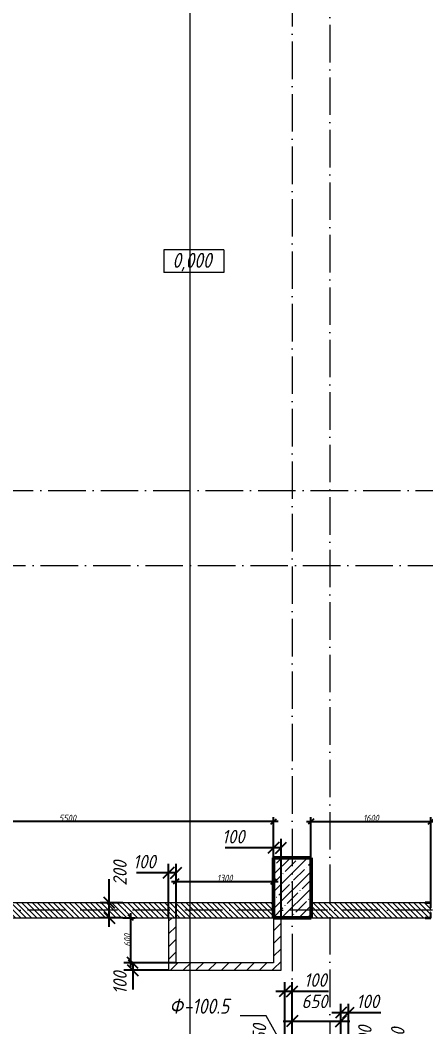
# Model space of a CAD drawing. Header units: millimetres. Extents: x -401725 to 250493, y 305116 to 802890.
# Drawn here: x -115632 to -110218, y 613143 to 626573 of the extents above; entities that cross this region are included whole.
import ezdxf

# ---------------------------------------------------------------- set-up
doc = ezdxf.new("R2010")
doc.units = ezdxf.units.MM
doc.linetypes.add('50_200_ШТРИХ_1Т_ш5_п1_п1_', pattern=[700, 500, -100, 0, -100])
for name, color, linetype, lineweight in [('A-____-____-DIMS', 7, 'Continuous', 9), ('A-GENM-____-IDEN', 7, 'Continuous', 9), ('A-GENM-____-MCUT', 7, 'Continuous', 25), ('A-GENM-____-OTLN-1', 7, 'Continuous', 25), ('G-____-____-DIMS', 7, 'Continuous', 9), ('S-COLS-____-MCUT', 7, 'Continuous', 50), ('S-COLS-____-OTLN', 7, 'Continuous', 9), ('S-GRID-____-OTLN-1', 7, '50_200_ШТРИХ_1Т_ш5_п1_п1_', 9)]:
    doc.layers.add(name, color=color, linetype=linetype, lineweight=lineweight)
for name, color, linetype, lineweight, true_color in [('A-WALL-____-MCUT-4', 7, 'Continuous', 13, 0x000000), ('A-WALL-____-PATT-3', 9, 'Continuous', 9, 0x808080), ('A-WALL-____-PATT-5', 7, 'Continuous', 9, 0x000000), ('A-WALL-FNSH-MCUT-2', 7, 'Continuous', 13, 0x000000), ('G-____-____-SYMB-1', 9, 'Continuous', 9, 0x808080)]:
    doc.layers.add(name, color=color, linetype=linetype, lineweight=lineweight, true_color=true_color)
doc.styles.add('ISOCPEUR_I_10', font='isocpeui.ttf', dxfattribs={"width": 0.9, "height": 180})
doc.styles.add('ISOCPEUR_I_2', font='isocpeui.ttf', dxfattribs={"width": 0.85, "height": 2.3})
doc.styles.add('ISOCPEUR_I_7', font='isocpeui.ttf', dxfattribs={"width": 0.9, "height": 90})
doc.dimstyles.new('ISO-1_8_0_9К_СРЕДНИЙ_Кладочные_2', dxfattribs={"dimscale": 304.8, "dimtxt": 89.638306, "dimasz": 0.246063, "dimexe": 0.19685, "dimexo": 0, "dimgap": 0, "dimtad": 1, "dimdec": 3, "dimrnd": 0.001, "dimdsep": 46, "dimtxsty": 'ISOCPEUR_I_7', "dimblk1": 'OBLIQUE', "dimblk2": 'OBLIQUE', "dimsah": 1, "dimcen": 0.09, "dimdle": 0.19685, "dimazin": 0, "dimtfac": 1, "dimtdec": 4, "dimtix": 1, "dimtmove": 1, "dimatfit": 3, "dimfxl": 1, "dimtvp": 1, "dimtolj": 1, "dimtzin": 0, "dimarcsym": 2})
doc.dimstyles.new('ISO-1_8_0_9К_СРЕДНИЙ_Кладочные_3', dxfattribs={"dimscale": 304.8, "dimtxt": 179.276612, "dimasz": 0.492126, "dimexe": 0.393701, "dimexo": 0, "dimgap": 0, "dimtad": 1, "dimdec": 3, "dimrnd": 0.001, "dimdsep": 46, "dimtxsty": 'ISOCPEUR_I_10', "dimblk1": 'OBLIQUE', "dimblk2": 'OBLIQUE', "dimsah": 1, "dimcen": 0.09, "dimdle": 0.393701, "dimazin": 0, "dimtfac": 1, "dimtdec": 4, "dimtix": 1, "dimtmove": 0, "dimatfit": 3, "dimfxl": 1, "dimtvp": 1, "dimtolj": 1, "dimtzin": 0, "dimarcsym": 2})
doc.dimstyles.new('ISO-1_8_0_9К_СРЕДНИЙ_Кладочные_4', dxfattribs={"dimscale": 304.8, "dimtxt": 179.276612, "dimasz": 0.492126, "dimexe": 0.393701, "dimexo": 0, "dimgap": 0, "dimtad": 1, "dimdec": 3, "dimrnd": 0.001, "dimdsep": 46, "dimtxsty": 'ISOCPEUR_I_10', "dimblk1": 'OBLIQUE', "dimblk2": 'OBLIQUE', "dimsah": 1, "dimcen": 0.09, "dimdle": 0.393701, "dimazin": 0, "dimtfac": 1, "dimtdec": 4, "dimtix": 1, "dimtmove": 1, "dimatfit": 3, "dimfxl": 1, "dimtvp": 1, "dimtolj": 1, "dimtzin": 0, "dimarcsym": 2})
pattern_1 = [(135, (-175000.736, 544716.51), (-35.35534, -35.35534), [])]
pattern_2 = [(45, (-175000.74, 544716.51), (-84.85281, 84.85281), [])]

# ---------------------------------------------------------------- blocks, each defined once
blk = doc.blocks.new('BSC_Колонна _Прямоугольная - 500х800-V118-АР1_Кладочный план 1 этажа в осях 1-64_Ю-ЯЯ')
at = {"layer": 'S-COLS-____-OTLN'}
h = blk.add_hatch(dxfattribs=at)
h.set_pattern_fill('FP_122', color=256, style=0, pattern_type=2)
h.set_pattern_definition([(225, (63000, 70281.04), (114.04925, -114.04925), []), (225, (62885.95, 70281.04), (114.04925, -114.04925), [201.613, -40.323, 3.353, -36.97])])
h.paths.add_polyline_path([(-250, 400), (-250, -400), (250, -400), (250, 400)], flags=0)
at = {"layer": 'S-COLS-____-MCUT'}
for p, q in [((250, 400), (-250, 400)), ((-250, 400), (-250, -400)), ((250, -400), (250, 400)), ((-250, -400), (250, -400))]:
    blk.add_line(p, q, dxfattribs=at)
blk = doc.blocks.new('154_Стойка_СКБ_Уголок - СМ-2530_200-28213945-АР1_Кладочный план 1 этажа в осях 1-64_Ю-ЯЯ')
at = {"layer": 'A-GENM-____-MCUT'}
for p, q in [((125, 156), (125, 81)), ((200, 156), (125, 156)), ((131, 81), (131, 150)), ((131, 150), (200, 150)), ((200, 150), (200, 156)), ((125, 81), (131, 81)), ((131, 19), (125, 19)), ((125, 19), (125, -56)), ((131, -50), (131, 19)), ((125, -56), (200, -56)), ((200, -50), (131, -50)), ((200, -56), (200, -50))]:
    blk.add_line(p, q, dxfattribs=at)
blk = doc.blocks.new('_Oblique')
at = {"color": 0, "linetype": 'ByBlock', "lineweight": -2}
blk.add_line((-0.5, -0.5), (0.5, 0.5), dxfattribs=at)
blk = doc.blocks.new('*D12178')
at = {"layer": 'A-____-____-DIMS', "color": 0, "lineweight": -2, "transparency": 16777216}
for p, q in [((-111751, 614798), (-111751, 615942)), ((-110151, 614806), (-110151, 615942)), ((-111811, 615882), (-110091, 615882))]:
    blk.add_line(p, q, dxfattribs=at)
at = {"layer": 'Defpoints', "color": 0, "transparency": 16777216}
for p in [(-110151, 615882), (-111751, 614798), (-110151, 614806)]:
    blk.add_point(p, dxfattribs=at)
at = {"layer": 'A-____-____-DIMS', "color": 0, "lineweight": -2, "transparency": 16777216, "xscale": 75, "yscale": 75, "zscale": 75, "rotation": 180}
blk.add_blockref('_Oblique', (-111751, 615882), dxfattribs=at)
at = {"layer": 'A-____-____-DIMS', "color": 0, "lineweight": -2, "transparency": 16777216, "xscale": 75, "yscale": 75, "zscale": 75}
blk.add_blockref('_Oblique', (-110151, 615882), dxfattribs=at)
at = {"layer": 'A-____-____-DIMS', "color": 0, "transparency": 16777216, "insert": (-110951, 615927), "char_height": 90, "width": 504.73, "attachment_point": 5, "style": 'ISOCPEUR_I_7'}
blk.add_mtext('\\A1;1600', dxfattribs=at)
blk = doc.blocks.new('*D12184')
at = {"layer": 'A-____-____-DIMS', "color": 0, "lineweight": -2, "transparency": 16777216}
for p, q in [((-117751, 615398), (-117751, 615942)), ((-112251, 615398), (-112251, 615942)), ((-112191, 615882), (-117811, 615882))]:
    blk.add_line(p, q, dxfattribs=at)
at = {"layer": 'Defpoints', "color": 0, "transparency": 16777216}
for p in [(-117751, 615882), (-117751, 615398), (-112251, 615398)]:
    blk.add_point(p, dxfattribs=at)
at = {"layer": 'A-____-____-DIMS', "color": 0, "lineweight": -2, "transparency": 16777216, "xscale": 75, "yscale": 75, "zscale": 75, "rotation": 180}
blk.add_blockref('_Oblique', (-117751, 615882), dxfattribs=at)
at = {"layer": 'A-____-____-DIMS', "color": 0, "lineweight": -2, "transparency": 16777216, "xscale": 75, "yscale": 75, "zscale": 75}
blk.add_blockref('_Oblique', (-112251, 615882), dxfattribs=at)
at = {"layer": 'A-____-____-DIMS', "color": 0, "transparency": 16777216, "insert": (-115001, 615927), "char_height": 90, "width": 546.1, "attachment_point": 5, "style": 'ISOCPEUR_I_7'}
blk.add_mtext('\\A1;5500', dxfattribs=at)
blk = doc.blocks.new('*D12545')
at = {"layer": 'A-____-____-DIMS', "color": 0, "lineweight": -2, "transparency": 16777216}
for p, q in [((-112101, 612748), (-112101, 613737)), ((-112001, 612648), (-112001, 613737)), ((-112221, 613617), (-112001, 613617)), ((-112001, 613617), (-111519, 613617))]:
    blk.add_line(p, q, dxfattribs=at)
at = {"layer": 'Defpoints', "color": 0, "transparency": 16777216}
for p in [(-112001, 613617), (-112101, 612748), (-112001, 612648)]:
    blk.add_point(p, dxfattribs=at)
at = {"layer": 'A-____-____-DIMS', "color": 0, "lineweight": -2, "transparency": 16777216, "xscale": 150, "yscale": 150, "zscale": 150, "rotation": 180}
blk.add_blockref('_Oblique', (-112101, 613617), dxfattribs=at)
at = {"layer": 'A-____-____-DIMS', "color": 0, "lineweight": -2, "transparency": 16777216, "xscale": 150, "yscale": 150, "zscale": 150}
blk.add_blockref('_Oblique', (-112001, 613617), dxfattribs=at)
at = {"layer": 'A-____-____-DIMS', "color": 0, "transparency": 16777216, "insert": (-111843, 613857), "char_height": 180, "width": 368.21, "attachment_point": 1, "line_spacing_factor": 1.149209, "style": 'ISOCPEUR_I_10'}
blk.add_mtext('\\A1;100', dxfattribs=at)
blk = doc.blocks.new('*D12546')
at = {"layer": 'A-____-____-DIMS', "color": 0, "lineweight": -2, "transparency": 16777216}
for p, q in [((-112121, 613217), (-111231, 613217)), ((-112001, 612648), (-112001, 613337)), ((-111351, 612648), (-111351, 613337))]:
    blk.add_line(p, q, dxfattribs=at)
at = {"layer": 'Defpoints', "color": 0, "transparency": 16777216}
for p in [(-111351, 613217), (-112001, 612648), (-111351, 612648)]:
    blk.add_point(p, dxfattribs=at)
at = {"layer": 'A-____-____-DIMS', "color": 0, "lineweight": -2, "transparency": 16777216, "xscale": 150, "yscale": 150, "zscale": 150, "rotation": 180}
blk.add_blockref('_Oblique', (-112001, 613217), dxfattribs=at)
at = {"layer": 'A-____-____-DIMS', "color": 0, "lineweight": -2, "transparency": 16777216, "xscale": 150, "yscale": 150, "zscale": 150}
blk.add_blockref('_Oblique', (-111351, 613217), dxfattribs=at)
at = {"layer": 'A-____-____-DIMS', "color": 0, "transparency": 16777216, "insert": (-111876, 613572), "char_height": 180, "width": 409.58, "attachment_point": 1, "line_spacing_factor": 1.149209, "style": 'ISOCPEUR_I_10'}
blk.add_mtext('\\A1;650', dxfattribs=at)
blk = doc.blocks.new('*D12547')
at = {"layer": 'A-____-____-DIMS', "color": 0, "lineweight": -2, "transparency": 16777216}
for p, q in [((-111351, 612648), (-111351, 613452)), ((-111251, 612748), (-111251, 613452)), ((-111471, 613332), (-111251, 613332)), ((-111251, 613332), (-110820, 613332))]:
    blk.add_line(p, q, dxfattribs=at)
at = {"layer": 'Defpoints', "color": 0, "transparency": 16777216}
for p in [(-111251, 613332), (-111251, 612748), (-111351, 612648)]:
    blk.add_point(p, dxfattribs=at)
at = {"layer": 'A-____-____-DIMS', "color": 0, "lineweight": -2, "transparency": 16777216, "xscale": 150, "yscale": 150, "zscale": 150, "rotation": 180}
blk.add_blockref('_Oblique', (-111351, 613332), dxfattribs=at)
at = {"layer": 'A-____-____-DIMS', "color": 0, "lineweight": -2, "transparency": 16777216, "xscale": 150, "yscale": 150, "zscale": 150}
blk.add_blockref('_Oblique', (-111251, 613332), dxfattribs=at)
at = {"layer": 'A-____-____-DIMS', "color": 0, "transparency": 16777216, "insert": (-111145, 613572), "char_height": 180, "width": 368.21, "attachment_point": 1, "line_spacing_factor": 1.149209, "style": 'ISOCPEUR_I_10'}
blk.add_mtext('\\A1;100', dxfattribs=at)
blk = doc.blocks.new('*D12548')
at = {"layer": 'A-____-____-DIMS', "color": 0, "lineweight": -2, "transparency": 16777216}
for p, q in [((-111143, 612748), (-111143, 612919)), ((-111143, 612648), (-111143, 612868)), ((-111251, 612748), (-111023, 612748)), ((-111351, 612648), (-111023, 612648))]:
    blk.add_line(p, q, dxfattribs=at)
at = {"layer": 'Defpoints', "color": 0, "transparency": 16777216}
for p in [(-111251, 612748), (-111351, 612648), (-111143, 612648)]:
    blk.add_point(p, dxfattribs=at)
at = {"layer": 'A-____-____-DIMS', "color": 0, "lineweight": -2, "transparency": 16777216, "xscale": 150, "yscale": 150, "zscale": 150}
for p, rotation in [((-111143, 612748), 90), ((-111143, 612648), 270)]:
    blk.add_blockref('_Oblique', p, dxfattribs=dict(at, rotation=rotation))
at = {"layer": 'A-____-____-DIMS', "color": 0, "transparency": 16777216, "insert": (-111122, 612855), "char_height": 180, "width": 368.21, "attachment_point": 1, "rotation": 90, "line_spacing_factor": 1.149209, "style": 'ISOCPEUR_I_10'}
blk.add_mtext('\\A1;100', dxfattribs=at)
blk = doc.blocks.new('*D12549')
at = {"layer": 'A-____-____-DIMS', "color": 0, "lineweight": -2, "transparency": 16777216}
for p, q in [((-110736, 612648), (-110736, 612877)), ((-110736, 612398), (-110736, 612768)), ((-111351, 612648), (-110616, 612648)), ((-111251, 612398), (-110616, 612398))]:
    blk.add_line(p, q, dxfattribs=at)
at = {"layer": 'Defpoints', "color": 0, "transparency": 16777216}
for p in [(-111351, 612648), (-111251, 612398), (-110736, 612398)]:
    blk.add_point(p, dxfattribs=at)
at = {"layer": 'A-____-____-DIMS', "color": 0, "lineweight": -2, "transparency": 16777216, "xscale": 150, "yscale": 150, "zscale": 150}
for p, rotation in [((-110736, 612648), 90), ((-110736, 612398), 270)]:
    blk.add_blockref('_Oblique', p, dxfattribs=dict(at, rotation=rotation))
at = {"layer": 'A-____-____-DIMS', "color": 0, "transparency": 16777216, "insert": (-110683, 612793), "char_height": 180, "width": 409.58, "attachment_point": 1, "rotation": 90, "line_spacing_factor": 1.149209, "style": 'ISOCPEUR_I_10'}
blk.add_mtext('\\A1;250', dxfattribs=at)
blk = doc.blocks.new('*D12550')
at = {"layer": 'A-____-____-DIMS', "color": 0, "lineweight": -2, "transparency": 16777216}
for p, q in [((-112549, 612748), (-112549, 612935)), ((-112549, 612598), (-112549, 612868)), ((-112101, 612748), (-112669, 612748)), ((-112046, 612598), (-112669, 612598))]:
    blk.add_line(p, q, dxfattribs=at)
at = {"layer": 'Defpoints', "color": 0, "transparency": 16777216}
for p in [(-112101, 612748), (-112549, 612598), (-112046, 612598)]:
    blk.add_point(p, dxfattribs=at)
at = {"layer": 'A-____-____-DIMS', "color": 0, "lineweight": -2, "transparency": 16777216, "xscale": 150, "yscale": 150, "zscale": 150}
for p, rotation in [((-112549, 612748), 90), ((-112549, 612598), 270)]:
    blk.add_blockref('_Oblique', p, dxfattribs=dict(at, rotation=rotation))
at = {"layer": 'A-____-____-DIMS', "color": 0, "transparency": 16777216, "insert": (-112528, 612871), "char_height": 180, "width": 368.21, "attachment_point": 1, "rotation": 90, "line_spacing_factor": 1.149209, "style": 'ISOCPEUR_I_10'}
blk.add_mtext('\\A1;150', dxfattribs=at)
blk = doc.blocks.new('*D12552')
at = {"layer": 'A-____-____-DIMS', "color": 0, "lineweight": -2, "transparency": 16777216}
for p, q in [((-113551, 613998), (-114250, 613998)), ((-113651, 613898), (-114250, 613898)), ((-114130, 613998), (-114130, 613778)), ((-114130, 613898), (-114130, 613642))]:
    blk.add_line(p, q, dxfattribs=at)
at = {"layer": 'Defpoints', "color": 0, "transparency": 16777216}
for p in [(-114130, 613998), (-113651, 613898), (-113551, 613998)]:
    blk.add_point(p, dxfattribs=at)
at = {"layer": 'A-____-____-DIMS', "color": 0, "lineweight": -2, "transparency": 16777216, "xscale": 150, "yscale": 150, "zscale": 150}
for p, rotation in [((-114130, 613998), 90), ((-114130, 613898), 270)]:
    blk.add_blockref('_Oblique', p, dxfattribs=dict(at, rotation=rotation))
at = {"layer": 'A-____-____-DIMS', "color": 0, "transparency": 16777216, "insert": (-114390, 613578), "char_height": 180, "width": 368.21, "attachment_point": 1, "rotation": 90, "line_spacing_factor": 1.149209, "style": 'ISOCPEUR_I_10'}
blk.add_mtext('\\A1;100', dxfattribs=at)
blk = doc.blocks.new('*D12553')
at = {"layer": 'A-____-____-DIMS', "color": 0, "lineweight": -2, "transparency": 16777216}
for p, q in [((-114261, 614598), (-114095, 614598)), ((-114155, 613938), (-114155, 614658)), ((-113551, 613998), (-114215, 613998))]:
    blk.add_line(p, q, dxfattribs=at)
at = {"layer": 'Defpoints', "color": 0, "transparency": 16777216}
for p in [(-114261, 614598), (-114155, 614598), (-113551, 613998)]:
    blk.add_point(p, dxfattribs=at)
at = {"layer": 'A-____-____-DIMS', "color": 0, "lineweight": -2, "transparency": 16777216, "xscale": 75, "yscale": 75, "zscale": 75}
for p, rotation in [((-114155, 614598), 90), ((-114155, 613998), 270)]:
    blk.add_blockref('_Oblique', p, dxfattribs=dict(at, rotation=rotation))
at = {"layer": 'A-____-____-DIMS', "color": 0, "transparency": 16777216, "insert": (-114200, 614298), "char_height": 90, "width": 409.58, "attachment_point": 5, "rotation": 90, "style": 'ISOCPEUR_I_7'}
blk.add_mtext('\\A1;600', dxfattribs=at)
blk = doc.blocks.new('*D12554')
at = {"layer": 'A-____-____-DIMS', "color": 0, "lineweight": -2, "transparency": 16777216}
for p, q in [((-114442, 614798), (-114442, 615111)), ((-114261, 614798), (-114562, 614798)), ((-114442, 614478), (-114442, 614798)), ((-114261, 614598), (-114562, 614598))]:
    blk.add_line(p, q, dxfattribs=at)
at = {"layer": 'Defpoints', "color": 0, "transparency": 16777216}
for p in [(-114442, 614798), (-114261, 614798), (-114261, 614598)]:
    blk.add_point(p, dxfattribs=at)
at = {"layer": 'A-____-____-DIMS', "color": 0, "lineweight": -2, "transparency": 16777216, "xscale": 150, "yscale": 150, "zscale": 150}
for p, rotation in [((-114442, 614798), 90), ((-114442, 614598), 270)]:
    blk.add_blockref('_Oblique', p, dxfattribs=dict(at, rotation=rotation))
at = {"layer": 'A-____-____-DIMS', "color": 0, "transparency": 16777216, "insert": (-114390, 615026), "char_height": 180, "width": 409.58, "attachment_point": 1, "rotation": 90, "line_spacing_factor": 1.149209, "style": 'ISOCPEUR_I_10'}
blk.add_mtext('\\A1;200', dxfattribs=at)
blk = doc.blocks.new('*D12555')
at = {"layer": 'A-____-____-DIMS', "color": 0, "lineweight": -2, "transparency": 16777216}
for p, q in [((-113651, 614598), (-113651, 615317)), ((-113551, 614598), (-113551, 615317)), ((-113651, 615197), (-114081, 615197)), ((-113551, 615197), (-113771, 615197))]:
    blk.add_line(p, q, dxfattribs=at)
at = {"layer": 'Defpoints', "color": 0, "transparency": 16777216}
for p in [(-113551, 615197), (-113651, 614598), (-113551, 614598)]:
    blk.add_point(p, dxfattribs=at)
at = {"layer": 'A-____-____-DIMS', "color": 0, "lineweight": -2, "transparency": 16777216, "xscale": 150, "yscale": 150, "zscale": 150, "rotation": 180}
blk.add_blockref('_Oblique', (-113651, 615197), dxfattribs=at)
at = {"layer": 'A-____-____-DIMS', "color": 0, "lineweight": -2, "transparency": 16777216, "xscale": 150, "yscale": 150, "zscale": 150}
blk.add_blockref('_Oblique', (-113551, 615197), dxfattribs=at)
at = {"layer": 'A-____-____-DIMS', "color": 0, "transparency": 16777216, "insert": (-114125, 615437), "char_height": 180, "width": 368.21, "attachment_point": 1, "line_spacing_factor": 1.149209, "style": 'ISOCPEUR_I_10'}
blk.add_mtext('\\A1;100', dxfattribs=at)
blk = doc.blocks.new('*D12556')
at = {"layer": 'A-____-____-DIMS', "color": 0, "lineweight": -2, "transparency": 16777216}
for p, q in [((-113551, 614598), (-113551, 615142)), ((-112251, 614598), (-112251, 615142)), ((-113611, 615082), (-112191, 615082))]:
    blk.add_line(p, q, dxfattribs=at)
at = {"layer": 'Defpoints', "color": 0, "transparency": 16777216}
for p in [(-112251, 615082), (-113551, 614598), (-112251, 614598)]:
    blk.add_point(p, dxfattribs=at)
at = {"layer": 'A-____-____-DIMS', "color": 0, "lineweight": -2, "transparency": 16777216, "xscale": 75, "yscale": 75, "zscale": 75, "rotation": 180}
blk.add_blockref('_Oblique', (-113551, 615082), dxfattribs=at)
at = {"layer": 'A-____-____-DIMS', "color": 0, "lineweight": -2, "transparency": 16777216, "xscale": 75, "yscale": 75, "zscale": 75}
blk.add_blockref('_Oblique', (-112251, 615082), dxfattribs=at)
at = {"layer": 'A-____-____-DIMS', "color": 0, "transparency": 16777216, "insert": (-112901, 615127), "char_height": 90, "width": 504.73, "attachment_point": 5, "style": 'ISOCPEUR_I_7'}
blk.add_mtext('\\A1;1300', dxfattribs=at)
blk = doc.blocks.new('*D12557')
at = {"layer": 'A-____-____-DIMS', "color": 0, "lineweight": -2, "transparency": 16777216}
for p, q in [((-112251, 614598), (-112251, 615650)), ((-112151, 614598), (-112151, 615650)), ((-112251, 615530), (-112895, 615530)), ((-112151, 615530), (-112371, 615530))]:
    blk.add_line(p, q, dxfattribs=at)
at = {"layer": 'Defpoints', "color": 0, "transparency": 16777216}
for p in [(-112151, 615530), (-112251, 614598), (-112151, 614598)]:
    blk.add_point(p, dxfattribs=at)
at = {"layer": 'A-____-____-DIMS', "color": 0, "lineweight": -2, "transparency": 16777216, "xscale": 150, "yscale": 150, "zscale": 150, "rotation": 180}
blk.add_blockref('_Oblique', (-112251, 615530), dxfattribs=at)
at = {"layer": 'A-____-____-DIMS', "color": 0, "lineweight": -2, "transparency": 16777216, "xscale": 150, "yscale": 150, "zscale": 150}
blk.add_blockref('_Oblique', (-112151, 615530), dxfattribs=at)
at = {"layer": 'A-____-____-DIMS', "color": 0, "transparency": 16777216, "insert": (-112939, 615770), "char_height": 180, "width": 368.21, "attachment_point": 1, "line_spacing_factor": 1.149209, "style": 'ISOCPEUR_I_10'}
blk.add_mtext('\\A1;100', dxfattribs=at)
blk = doc.blocks.new('Высотные отметки - 9_5х3_5_h_-17668430-АР1_Кладочный план 1 этажа в осях 1-64_Ю-ЯЯ')
at = {"layer": 'G-____-____-DIMS'}
for p, q in [((-4, 3), (-4, 0)), ((4, 3), (-4, 3)), ((4, 3), (4, 0)), ((4, 0), (-4, 0))]:
    blk.add_line(p, q, dxfattribs=at)

msp = doc.modelspace()

# ---------------------------------------------------------------- hatches: boundary and pattern name
at = {"layer": 'A-WALL-____-PATT-3'}
h = msp.add_hatch(dxfattribs=at)
h.set_pattern_fill('FP_6', color=256, style=0, pattern_type=2)
h.set_pattern_definition(pattern_1)
h.paths.add_polyline_path([(-112250.7357, 614597.5526), (-112250.7357, 614797.5526), (-117750.7357, 614797.5526), (-117750.7357, 614597.5526), (-113154.0288, 614597.5526)], flags=0)
h = msp.add_hatch(dxfattribs=at)
h.set_pattern_fill('FP_6', color=256, style=0, pattern_type=2)
h.set_pattern_definition(pattern_1)
h.paths.add_polyline_path([(-106300.7357, 614597.5526), (-106300.7357, 614797.5526), (-107944.7357, 614797.5526), (-107944.7357, 614728.5526), (-107950.7357, 614728.5526), (-107950.7357, 614666.5526), (-107944.7357, 614666.5526), (-107944.7357, 614597.5526), (-106967.9038, 614597.5526)], flags=0)
h.paths.add_polyline_path([(-111750.7357, 614597.5526), (-110156.7357, 614598.3026), (-110156.7357, 614666.5526), (-110150.7357, 614666.5526), (-110150.7357, 614728.5526), (-110156.7357, 614728.5526), (-110156.7357, 614797.5526), (-111750.7357, 614797.5526)], flags=0)
at = {"layer": 'A-WALL-____-PATT-5'}
h = msp.add_hatch(dxfattribs=at)
h.set_pattern_fill('FP_4', color=256, style=0, pattern_type=2)
h.set_pattern_definition(pattern_2)
h.paths.add_polyline_path([(-113550.7357, 613897.5526), (-113550.7357, 614597.5526), (-113650.7357, 614597.5526), (-113650.7357, 613897.5526)], flags=0)
h = msp.add_hatch(dxfattribs=at)
h.set_pattern_fill('FP_4', color=256, style=0, pattern_type=2)
h.set_pattern_definition(pattern_2)
h.paths.add_polyline_path([(-112150.7357, 613897.5526), (-112150.7357, 614597.5526), (-112250.7357, 614597.5526), (-112250.7357, 613897.5526)], flags=0)
h = msp.add_hatch(dxfattribs=at)
h.set_pattern_fill('FP_4', color=256, style=0, pattern_type=2)
h.set_pattern_definition(pattern_2)
h.paths.add_polyline_path([(-113154.0288, 613897.5526), (-112250.7357, 613897.5526), (-112250.7357, 613997.5526), (-113550.7357, 613997.5526), (-113550.7357, 613897.5526)], flags=0)

# ---------------------------------------------------------------- linework, layer by layer
at = {"layer": 'A-GENM-____-IDEN'}
for p, q in [((-112349.7161, 613291.0009), (-112693.9838, 613291.0009)), ((-112050.7357, 612757.5526), (-112349.7161, 613291.0009))]:
    msp.add_line(p, q, dxfattribs=at)
at = {"layer": 'A-WALL-____-MCUT-4'}
for p, q in [((-112250.7357, 614797.5526), (-117750.7357, 614797.5526)), ((-110225.7357, 614797.5526), (-111750.7357, 614797.5526)), ((-117750.7357, 614597.5526), (-112250.7357, 614597.5526)), ((-111750.7357, 614597.5526), (-110225.7357, 614597.5526))]:
    msp.add_line(p, q, dxfattribs=at)
at = {"layer": 'A-WALL-FNSH-MCUT-2'}
for p, q in [((-113650.7357, 614597.5526), (-113650.7357, 613897.5526)), ((-113550.7357, 613997.5526), (-113550.7357, 614597.5526)), ((-112250.7357, 614597.5526), (-112250.7357, 613997.5526)), ((-112150.7357, 613897.5526), (-112150.7357, 614597.5526)), ((-113650.7357, 613897.5526), (-112150.7357, 613897.5526)), ((-112250.7357, 613997.5526), (-113550.7357, 613997.5526))]:
    msp.add_line(p, q, dxfattribs=at)
at = {"layer": 'G-____-____-SYMB-1'}
msp.add_line((-113366.427, 632257.0061), (-113366.427, 597668.5442), dxfattribs=at)
at = {"layer": 'S-GRID-____-OTLN-1'}
for p, q in [((-111500.7357, 635609.362), (-111500.7357, 597608.0984)), ((-112000.7357, 635387.8745), (-112000.7357, 597746.784)), ((-125758.718, 620297.5526), (-70926.3291, 620297.5526)), ((-140563.2897, 619297.5526), (-70926.3291, 619297.5526)), ((-70926.3291, 614697.5526), (-125758.718, 614697.5526))]:
    msp.add_line(p, q, dxfattribs=at)

# ---------------------------------------------------------------- block references
at = {"layer": 'A-GENM-____-OTLN-1', "rotation": 180}
msp.add_blockref('154_Стойка_СКБ_Уголок - СМ-2530_200-28213945-АР1_Кладочный план 1 этажа в осях 1-64_Ю-ЯЯ', (-110025.7357, 614747.5526), dxfattribs=at)
at = {"layer": 'G-____-____-DIMS', "xscale": 99.99999999999993, "yscale": 99.99999999999993, "zscale": 99.99999999999993}
msp.add_blockref('Высотные отметки - 9_5х3_5_h_-17668430-АР1_Кладочный план 1 этажа в осях 1-64_Ю-ЯЯ', (-113312.5489, 623206.945), dxfattribs=at)
at = {"layer": 'S-COLS-____-OTLN', "rotation": 180}
msp.add_blockref('BSC_Колонна _Прямоугольная - 500х800-V118-АР1_Кладочный план 1 этажа в осях 1-64_Ю-ЯЯ', (-112000.7357, 614997.5526), dxfattribs=at)

# ---------------------------------------------------------------- texts
at = {"layer": 'A-GENM-____-IDEN', "char_height": 200, "attachment_point": 1, "style": 'ISOCPEUR_I_2'}
for s, insert, width in [('\\fISOCPEUR|b0|i1|c204|p34|;\\W.9;Ф', (-113640.5405, 613518.117), 230.886), ('-100.5', (-113450.0405, 613518.117), 822.531375)]:
    msp.add_mtext(s, dxfattribs=dict(at, insert=insert, width=width))
at = {"layer": 'G-____-____-DIMS', "insert": (-113599.382, 623468.2361), "char_height": 200, "width": 688.399425, "attachment_point": 1, "line_spacing_factor": 1.149209, "style": 'ISOCPEUR_I_2'}
msp.add_mtext('0,000', dxfattribs=at)

# ---------------------------------------------------------------- dimensions: what is measured, and where the dimension line sits
at = {"layer": 'A-____-____-DIMS'}
for base, p1, p2, override, picture, middle in [((-117750.7357, 615882.3301), (-112250.7357, 615397.5526), (-117750.7357, 615397.5526), {"dimpost": '<>', "dimfxl": 5500}, '*D12184', (-115000.7357, 615927.3301)), ((-110150.7357, 615882.3301), (-111750.7357, 614797.5526), (-110150.7357, 614805.5526), {"dimpost": '<>', "dimfxl": 1600.02}, '*D12178', (-110950.7357, 615927.3301)), ((-112250.7357, 615082.3301), (-113550.7357, 614597.5526), (-112250.7357, 614597.5526), {"dimpost": '<>', "dimfxl": 1300}, '*D12556', (-112900.7357, 615127.3301))]:
    dim = msp.add_linear_dim(base=base, p1=p1, p2=p2, dimstyle='ISO-1_8_0_9К_СРЕДНИЙ_Кладочные_2', override=override, dxfattribs=at)
    dim.commit()
    dim.dimension.update_dxf_attribs({"geometry": picture, "text_midpoint": middle})
for base, p1, p2, dimstyle, override, picture, middle in [((-112150.7357, 615529.624), (-112250.7357, 614597.5526), (-112150.7357, 614597.5526), 'ISO-1_8_0_9К_СРЕДНИЙ_Кладочные_3', {"dimpost": '<>', "dimfxl": 100}, '*D12557', (-112754.9971, 615529.624)), ((-113550.7357, 615197.4921), (-113650.7357, 614597.5526), (-113550.7357, 614597.5526), 'ISO-1_8_0_9К_СРЕДНИЙ_Кладочные_3', {"dimpost": '<>', "dimfxl": 100}, '*D12555', (-113941.013, 615197.4921)), ((-112000.7357, 613616.5434), (-112100.7357, 612747.5526), (-112000.7357, 612647.5526), 'ISO-1_8_0_9К_СРЕДНИЙ_Кладочные_3', {"dimpost": '<>', "dimfxl": 141.421356}, '*D12545', (-111658.9901, 613616.5434)), ((-111350.7357, 613216.999), (-112000.7357, 612647.5526), (-111350.7357, 612647.5526), 'ISO-1_8_0_9К_СРЕДНИЙ_Кладочные_4', {"dimpost": '<>', "dimfxl": 650}, '*D12546', (-111671.3659, 613332.1611)), ((-111250.7357, 613332.1611), (-111350.7357, 612647.5526), (-111250.7357, 612747.5526), 'ISO-1_8_0_9К_СРЕДНИЙ_Кладочные_3', {"dimpost": '<>', "dimfxl": 141.421356}, '*D12547', (-110960.4584, 613332.1611))]:
    dim = msp.add_linear_dim(base=base, p1=p1, p2=p2, dimstyle=dimstyle, override=override, dxfattribs=at)
    dim.commit()
    dim.dimension.update_dxf_attribs({"geometry": picture, "text_midpoint": middle, "dimtype": 160})
for base, p1, p2, override, picture, middle in [((-114442.4702, 614797.5526), (-114261.3105, 614597.5526), (-114261.3105, 614797.5526), {"dimpost": '<>', "dimfxl": 200}, '*D12554', (-114270.4065, 615110.8945)), ((-114130.1292, 613997.5526), (-113650.7357, 613897.5526), (-113550.7357, 613997.5526), {"dimpost": '<>', "dimfxl": 141.421356}, '*D12552', (-114270.4065, 613642.3749)), ((-112548.7217, 612597.5526), (-112100.7357, 612747.5526), (-112045.9929, 612597.5526), {"dimpost": '<>', "dimfxl": 159.67709}, '*D12550', (-112408.4444, 612935.2591)), ((-111142.7176, 612647.5526), (-111250.7357, 612747.5526), (-111350.7357, 612647.5526), {"dimpost": '<>', "dimfxl": 141.421356}, '*D12548', (-111002.4403, 612918.9736)), ((-110735.5325, 612397.5526), (-111350.7357, 612647.5526), (-111250.7357, 612397.5526), {"dimpost": '<>', "dimfxl": 269.25824}, '*D12549', (-110563.4689, 612877.3069))]:
    dim = msp.add_linear_dim(base=base, p1=p1, p2=p2, angle=90, dimstyle='ISO-1_8_0_9К_СРЕДНИЙ_Кладочные_3', override=override, dxfattribs=at)
    dim.commit()
    dim.dimension.update_dxf_attribs({"geometry": picture, "text_midpoint": middle, "dimtype": 160, "text_rotation": 90})
dim = msp.add_linear_dim(base=(-114155.2445, 614597.5526), p1=(-113550.7357, 613997.5526), p2=(-114261.3105, 614597.5526), angle=90, dimstyle='ISO-1_8_0_9К_СРЕДНИЙ_Кладочные_2', override={"dimpost": '<>', "dimfxl": 930.008885}, dxfattribs=at)
dim.commit()
dim.dimension.update_dxf_attribs({"geometry": '*D12553', "text_midpoint": (-114200.2445, 614297.5526)})

doc.saveas('drawing.dxf')
